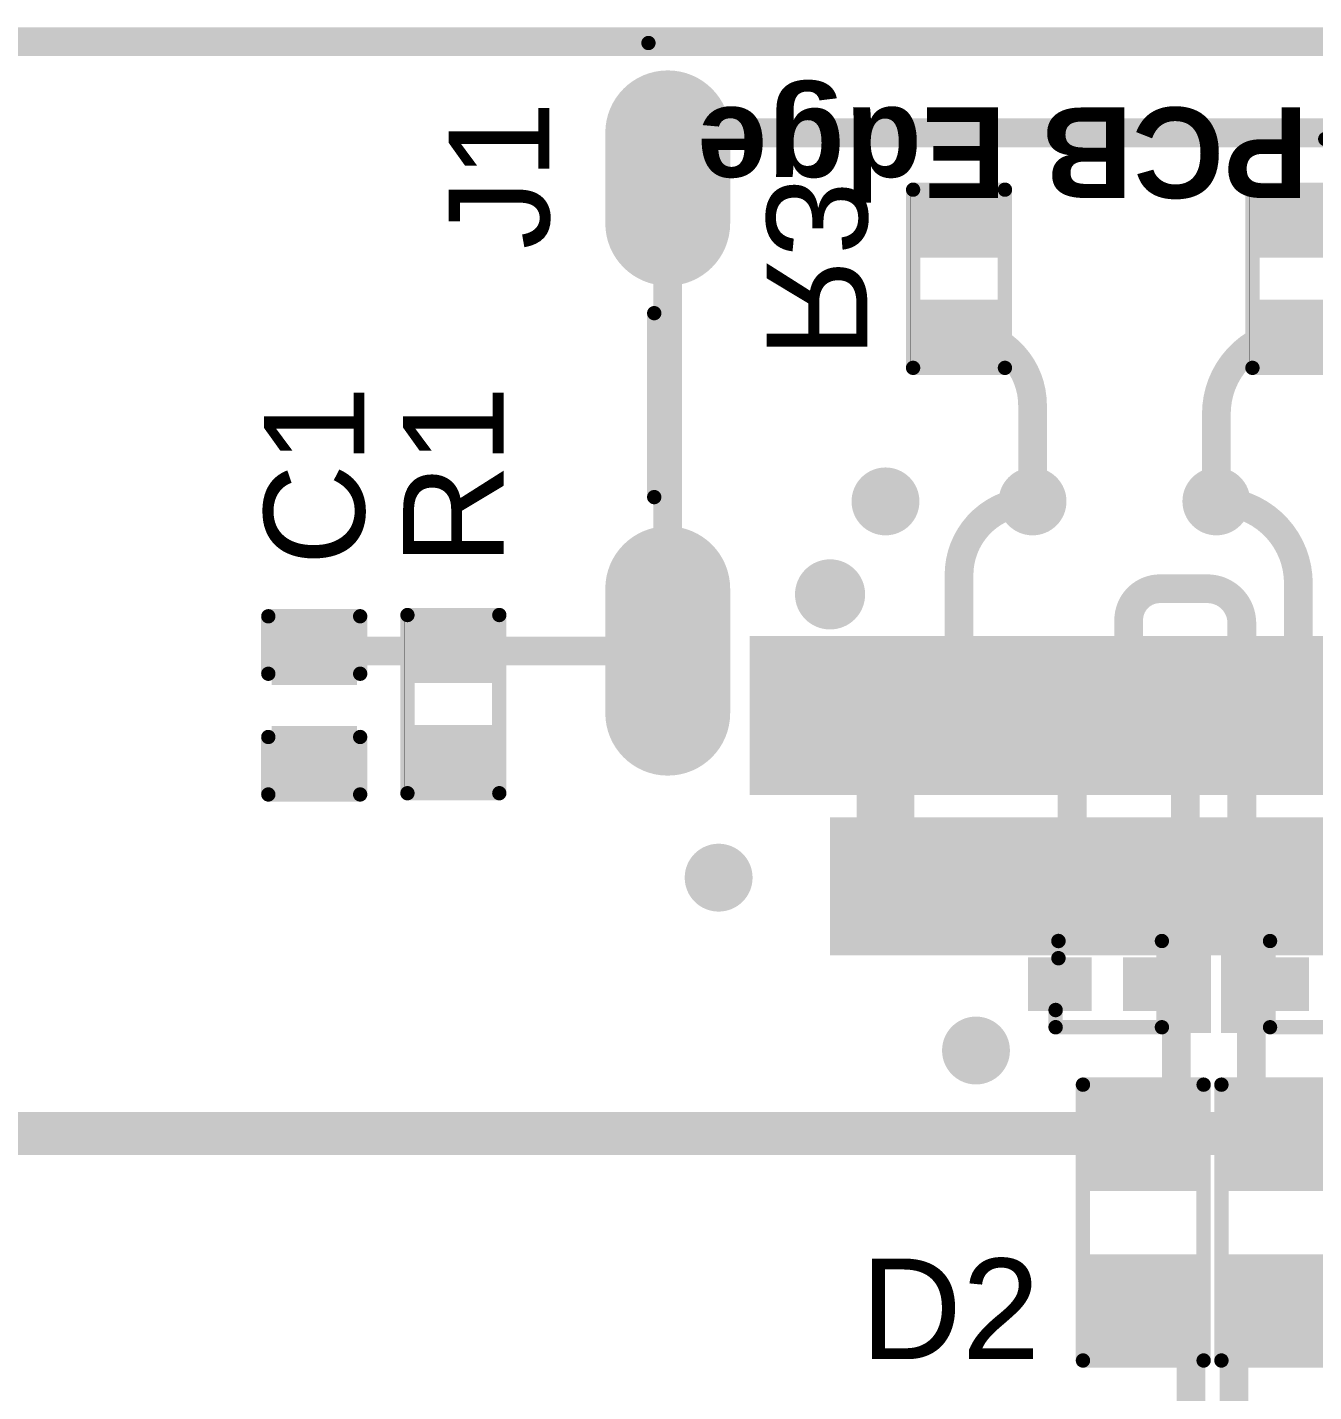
# Model space of a CAD drawing. Header units: inches. Extents: x 0 to 280, y 0 to 81.
# Drawn here: x 129.72 to 141.09, y 69.35 to 81.41 of the extents above; entities that cross this region are included whole.
import ezdxf

# ---------------------------------------------------------------- set-up
doc = ezdxf.new("R2010")
doc.units = ezdxf.units.IN
for name, color, linetype in [('Board Outline', 216, 'Continuous'), ('Bottom Layer', 5, 'Continuous'), ('Bottom Overlay', 54, 'Continuous'), ('Bottom Paste', 16, 'Continuous'), ('Bottom Solder', 6, 'Continuous'), ('Mechanical 13', 56, 'Continuous'), ('Multi-Layer', 9, 'Continuous'), ('Pad Holes', 156, 'Continuous'), ('Top Layer', 1, 'Continuous'), ('Top Overlay', 2, 'Continuous'), ('Top Paste', 8, 'Continuous'), ('Top Solder', 216, 'Continuous'), ('Via Holes', 16, 'Continuous')]:
    doc.layers.add(name, color=color, linetype=linetype)
doc.styles.add('Arial', font='', dxfattribs={"height": 0.2})
doc.styles.add('Arial_Bold', font='', dxfattribs={"height": 0.2})
doc.styles.get('Arial').set_extended_font_data('Arial')
doc.styles.get('Arial_Bold').set_extended_font_data('Arial', bold=True)

# ---------------------------------------------------------------- blocks, each defined once
blk = doc.blocks.new('SOD_923__12')
at = {"layer": 'Top Layer'}
for points in [[(-0.24, -0.135), (-0.6, -0.135), (-0.6, 0.135), (-0.24, 0.135)], [(0.6, -0.135), (0.24, -0.135), (0.24, 0.135), (0.6, 0.135)]]:
    blk.add_hatch(color=1, dxfattribs=at).paths.add_polyline_path(points)
at = {"layer": 'Top Overlay'}
for points in [[(-0.916, 0.178), (-0.432, 0.178), (-0.432, 0.432), (-0.916, 0.432)], [(-0.916, -0.432), (-0.635, -0.432), (-0.635, 0.432), (-0.916, 0.432)], [(-0.916, -0.432), (-0.432, -0.432), (-0.432, -0.178), (-0.916, -0.178)]]:
    blk.add_hatch(color=2, dxfattribs=at).paths.add_polyline_path(points)
at = {"layer": 'Top Paste'}
for points in [[(-0.24, -0.135), (-0.6, -0.135), (-0.6, 0.135), (-0.24, 0.135)], [(0.6, -0.135), (0.24, -0.135), (0.24, 0.135), (0.6, 0.135)]]:
    blk.add_hatch(color=8, dxfattribs=at).paths.add_polyline_path(points)
at = {"layer": 'Top Solder'}
for points in [[(-0.138, -0.237), (-0.702, -0.237), (-0.702, 0.237), (-0.138, 0.237)], [(0.702, -0.237), (0.138, -0.237), (0.138, 0.237), (0.702, 0.237)]]:
    blk.add_hatch(color=216, dxfattribs=at).paths.add_polyline_path(points)
at = {"layer": 'Top Overlay', "const_width": 0.127}
for points in [[(-0.483, 0.381), (0.457, 0.381)], [(0.457, 0.229), (0.457, 0.381)], [(0.432, -0.381), (0.432, -0.229)], [(-0.483, -0.381), (0.432, -0.381)]]:
    blk.add_lwpolyline(points, dxfattribs=at)
at = {"layer": 'Top Overlay', "const_width": 0.0635}
for points in [[(-0.514, 0.381, 1), (-0.451, 0.381, 1)], [(0.425, 0.381, 1), (0.489, 0.381, 1)], [(0.425, 0.381, 1), (0.489, 0.381, 1)], [(0.425, 0.229, 1), (0.489, 0.229, 1)], [(0.4, -0.229, 1), (0.464, -0.229, 1)], [(-0.514, -0.381, 1), (-0.451, -0.381, 1)], [(0.4, -0.381, 1), (0.464, -0.381, 1)], [(0.4, -0.381, 1), (0.464, -0.381, 1)]]:
    blk.add_lwpolyline(points, format="xyb", close=True, dxfattribs=at)
blk = doc.blocks.new('SOD_923__13')
at = {"layer": 'Top Layer'}
for points in [[(-0.24, -0.135), (-0.6, -0.135), (-0.6, 0.135), (-0.24, 0.135)], [(0.6, -0.135), (0.24, -0.135), (0.24, 0.135), (0.6, 0.135)]]:
    blk.add_hatch(color=1, dxfattribs=at).paths.add_polyline_path(points)
at = {"layer": 'Top Overlay'}
for points in [[(-0.916, 0.178), (-0.432, 0.178), (-0.432, 0.432), (-0.916, 0.432)], [(-0.916, -0.432), (-0.635, -0.432), (-0.635, 0.432), (-0.916, 0.432)], [(-0.916, -0.432), (-0.432, -0.432), (-0.432, -0.178), (-0.916, -0.178)]]:
    blk.add_hatch(color=2, dxfattribs=at).paths.add_polyline_path(points)
at = {"layer": 'Top Paste'}
for points in [[(-0.24, -0.135), (-0.6, -0.135), (-0.6, 0.135), (-0.24, 0.135)], [(0.6, -0.135), (0.24, -0.135), (0.24, 0.135), (0.6, 0.135)]]:
    blk.add_hatch(color=8, dxfattribs=at).paths.add_polyline_path(points)
at = {"layer": 'Top Solder'}
for points in [[(-0.138, -0.237), (-0.702, -0.237), (-0.702, 0.237), (-0.138, 0.237)], [(0.702, -0.237), (0.138, -0.237), (0.138, 0.237), (0.702, 0.237)]]:
    blk.add_hatch(color=216, dxfattribs=at).paths.add_polyline_path(points)
at = {"layer": 'Top Overlay', "const_width": 0.127}
for points in [[(0.457, 0.381), (-0.483, 0.381)], [(0.457, 0.381), (0.457, 0.229)], [(0.432, -0.229), (0.432, -0.381)], [(0.432, -0.381), (-0.483, -0.381)]]:
    blk.add_lwpolyline(points, dxfattribs=at)
at = {"layer": 'Top Overlay', "const_width": 0.0635}
for points in [[(-0.514, 0.381, 1), (-0.451, 0.381, 1)], [(0.425, 0.381, 1), (0.489, 0.381, 1)], [(0.425, 0.381, 1), (0.489, 0.381, 1)], [(0.425, 0.229, 1), (0.489, 0.229, 1)], [(0.4, -0.229, 1), (0.464, -0.229, 1)], [(-0.514, -0.381, 1), (-0.451, -0.381, 1)], [(0.4, -0.381, 1), (0.464, -0.381, 1)], [(0.4, -0.381, 1), (0.464, -0.381, 1)]]:
    blk.add_lwpolyline(points, format="xyb", close=True, dxfattribs=at)
blk = doc.blocks.new('R___0603_104')
at = {"layer": 'Top Layer'}
for points in [[(-0.381, 0.4445), (-0.381, -0.4445), (-1.143, -0.4445), (-1.143, 0.4445)], [(1.143, 0.4445), (1.143, -0.4445), (0.381, -0.4445), (0.381, 0.4445)]]:
    blk.add_hatch(color=1, dxfattribs=at).paths.add_polyline_path(points)
at = {"layer": 'Top Paste'}
for points in [[(-0.381, 0.4445), (-0.381, -0.4445), (-1.143, -0.4445), (-1.143, 0.4445)], [(1.143, 0.4445), (1.143, -0.4445), (0.381, -0.4445), (0.381, 0.4445)]]:
    blk.add_hatch(color=8, dxfattribs=at).paths.add_polyline_path(points)
at = {"layer": 'Top Solder'}
for points in [[(-0.2794, 0.5461), (-0.2794, -0.5461), (-1.2446, -0.5461), (-1.2446, 0.5461)], [(1.2446, 0.5461), (1.2446, -0.5461), (0.2794, -0.5461), (0.2794, 0.5461)]]:
    blk.add_hatch(color=216, dxfattribs=at).paths.add_polyline_path(points)
at = {"layer": 'Top Overlay', "const_width": 0.127}
for points in [[(1.2192, 0.5334), (-1.2192, 0.5334)], [(-1.2192, -0.5334), (-1.2192, 0.5334)], [(1.2192, -0.5334), (1.2192, 0.5334)], [(1.2192, -0.5334), (-1.2192, -0.5334)]]:
    blk.add_lwpolyline(points, dxfattribs=at)
at = {"layer": 'Top Overlay', "const_width": 0.0635}
for points in [[(-1.25095, 0.5334, 1), (-1.18745, 0.5334, 1)], [(-1.25095, 0.5334, 1), (-1.18745, 0.5334, 1)], [(1.18745, 0.5334, 1), (1.25095, 0.5334, 1)], [(1.18745, 0.5334, 1), (1.25095, 0.5334, 1)], [(-1.25095, -0.5334, 1), (-1.18745, -0.5334, 1)], [(-1.25095, -0.5334, 1), (-1.18745, -0.5334, 1)], [(1.18745, -0.5334, 1), (1.25095, -0.5334, 1)], [(1.18745, -0.5334, 1), (1.25095, -0.5334, 1)]]:
    blk.add_lwpolyline(points, format="xyb", close=True, dxfattribs=at)
blk = doc.blocks.new('R___0603_105')
at = {"layer": 'Top Layer'}
for points in [[(-0.381, 0.4445), (-0.381, -0.4445), (-1.143, -0.4445), (-1.143, 0.4445)], [(1.143, 0.4445), (1.143, -0.4445), (0.381, -0.4445), (0.381, 0.4445)]]:
    blk.add_hatch(color=1, dxfattribs=at).paths.add_polyline_path(points)
at = {"layer": 'Top Paste'}
for points in [[(-0.381, 0.4445), (-0.381, -0.4445), (-1.143, -0.4445), (-1.143, 0.4445)], [(1.143, 0.4445), (1.143, -0.4445), (0.381, -0.4445), (0.381, 0.4445)]]:
    blk.add_hatch(color=8, dxfattribs=at).paths.add_polyline_path(points)
at = {"layer": 'Top Solder'}
for points in [[(-0.2794, 0.5461), (-0.2794, -0.5461), (-1.2446, -0.5461), (-1.2446, 0.5461)], [(1.2446, 0.5461), (1.2446, -0.5461), (0.2794, -0.5461), (0.2794, 0.5461)]]:
    blk.add_hatch(color=216, dxfattribs=at).paths.add_polyline_path(points)
at = {"layer": 'Top Overlay', "const_width": 0.127}
for points in [[(1.2192, 0.5334), (-1.2192, 0.5334)], [(-1.2192, -0.5334), (-1.2192, 0.5334)], [(1.2192, -0.5334), (1.2192, 0.5334)], [(1.2192, -0.5334), (-1.2192, -0.5334)]]:
    blk.add_lwpolyline(points, dxfattribs=at)
at = {"layer": 'Top Overlay', "const_width": 0.0635}
for points in [[(-1.25095, 0.5334, 1), (-1.18745, 0.5334, 1)], [(-1.25095, 0.5334, 1), (-1.18745, 0.5334, 1)], [(1.18745, 0.5334, 1), (1.25095, 0.5334, 1)], [(1.18745, 0.5334, 1), (1.25095, 0.5334, 1)], [(-1.25095, -0.5334, 1), (-1.18745, -0.5334, 1)], [(-1.25095, -0.5334, 1), (-1.18745, -0.5334, 1)], [(1.18745, -0.5334, 1), (1.25095, -0.5334, 1)], [(1.18745, -0.5334, 1), (1.25095, -0.5334, 1)]]:
    blk.add_lwpolyline(points, format="xyb", close=True, dxfattribs=at)
blk = doc.blocks.new('R___0402_B_106')
at = {"layer": 'Bottom Layer'}
for points in [[(-0.241, 0.318), (-0.241, -0.318), (-0.699, -0.318), (-0.699, 0.318)], [(0.699, 0.318), (0.699, -0.318), (0.241, -0.318), (0.241, 0.318)]]:
    blk.add_hatch(color=5, dxfattribs=at).paths.add_polyline_path(points)
at = {"layer": 'Bottom Paste'}
for points in [[(-0.241, 0.318), (-0.241, -0.318), (-0.699, -0.318), (-0.699, 0.318)], [(0.699, 0.318), (0.699, -0.318), (0.241, -0.318), (0.241, 0.318)]]:
    blk.add_hatch(color=16, dxfattribs=at).paths.add_polyline_path(points)
at = {"layer": 'Bottom Solder'}
for points in [[(-0.186, 0.373), (-0.186, -0.373), (-0.754, -0.373), (-0.754, 0.373)], [(0.754, 0.373), (0.754, -0.373), (0.186, -0.373), (0.186, 0.373)]]:
    blk.add_hatch(color=6, dxfattribs=at).paths.add_polyline_path(points)
at = {"layer": 'Bottom Overlay'}
for points, const_width in [([(-0.787, 0.406), (-0.787, -0.406)], 0.127), ([(-0.787, 0.406), (0.787, 0.406)], 0.127), ([(-0.813, 0.432), (0.813, 0.432)], 0.00323), ([(0.787, 0.406), (0.787, -0.406)], 0.127), ([(-0.787, -0.406), (0.787, -0.406)], 0.127)]:
    blk.add_lwpolyline(points, dxfattribs=dict(at, const_width=const_width))
for points, const_width in [([(-0.819, 0.406, 1), (-0.756, 0.406, 1)], 0.0635), ([(-0.819, 0.406, 1), (-0.756, 0.406, 1)], 0.0635), ([(-0.814, 0.432, 1), (-0.812, 0.432, 1)], 0.00161), ([(0.756, 0.406, 1), (0.819, 0.406, 1)], 0.0635), ([(0.756, 0.406, 1), (0.819, 0.406, 1)], 0.0635), ([(0.812, 0.432, 1), (0.814, 0.432, 1)], 0.00161), ([(-0.819, -0.406, 1), (-0.756, -0.406, 1)], 0.0635), ([(-0.819, -0.406, 1), (-0.756, -0.406, 1)], 0.0635), ([(0.756, -0.406, 1), (0.819, -0.406, 1)], 0.0635), ([(0.756, -0.406, 1), (0.819, -0.406, 1)], 0.0635)]:
    blk.add_lwpolyline(points, format="xyb", close=True, dxfattribs=dict(at, const_width=const_width))
blk = doc.blocks.new('R___0402_B_107')
at = {"layer": 'Bottom Layer'}
for points in [[(-0.241, 0.318), (-0.241, -0.318), (-0.699, -0.318), (-0.699, 0.318)], [(0.699, 0.318), (0.699, -0.318), (0.241, -0.318), (0.241, 0.318)]]:
    blk.add_hatch(color=5, dxfattribs=at).paths.add_polyline_path(points)
at = {"layer": 'Bottom Paste'}
for points in [[(-0.241, 0.318), (-0.241, -0.318), (-0.699, -0.318), (-0.699, 0.318)], [(0.699, 0.318), (0.699, -0.318), (0.241, -0.318), (0.241, 0.318)]]:
    blk.add_hatch(color=16, dxfattribs=at).paths.add_polyline_path(points)
at = {"layer": 'Bottom Solder'}
for points in [[(-0.186, 0.373), (-0.186, -0.373), (-0.754, -0.373), (-0.754, 0.373)], [(0.754, 0.373), (0.754, -0.373), (0.186, -0.373), (0.186, 0.373)]]:
    blk.add_hatch(color=6, dxfattribs=at).paths.add_polyline_path(points)
at = {"layer": 'Bottom Overlay'}
for points, const_width in [([(-0.787, 0.406), (-0.787, -0.406)], 0.127), ([(-0.787, 0.406), (0.787, 0.406)], 0.127), ([(-0.813, 0.432), (0.813, 0.432)], 0.00323), ([(0.787, 0.406), (0.787, -0.406)], 0.127), ([(-0.787, -0.406), (0.787, -0.406)], 0.127)]:
    blk.add_lwpolyline(points, dxfattribs=dict(at, const_width=const_width))
for points, const_width in [([(-0.819, 0.406, 1), (-0.756, 0.406, 1)], 0.0635), ([(-0.819, 0.406, 1), (-0.756, 0.406, 1)], 0.0635), ([(-0.814, 0.432, 1), (-0.812, 0.432, 1)], 0.00161), ([(0.756, 0.406, 1), (0.819, 0.406, 1)], 0.0635), ([(0.756, 0.406, 1), (0.819, 0.406, 1)], 0.0635), ([(0.812, 0.432, 1), (0.814, 0.432, 1)], 0.00161), ([(-0.819, -0.406, 1), (-0.756, -0.406, 1)], 0.0635), ([(-0.819, -0.406, 1), (-0.756, -0.406, 1)], 0.0635), ([(0.756, -0.406, 1), (0.819, -0.406, 1)], 0.0635), ([(0.756, -0.406, 1), (0.819, -0.406, 1)], 0.0635)]:
    blk.add_lwpolyline(points, format="xyb", close=True, dxfattribs=dict(at, const_width=const_width))
blk = doc.blocks.new('R___0402_108')
at = {"layer": 'Top Layer'}
for points in [[(-0.699, -0.318), (-0.699, 0.317), (-0.241, 0.317), (-0.241, -0.318)], [(0.241, -0.318), (0.241, 0.317), (0.699, 0.317), (0.699, -0.318)]]:
    blk.add_hatch(color=1, dxfattribs=at).paths.add_polyline_path(points)
at = {"layer": 'Top Paste'}
for points in [[(-0.699, -0.318), (-0.699, 0.317), (-0.241, 0.317), (-0.241, -0.318)], [(0.241, -0.318), (0.241, 0.317), (0.699, 0.317), (0.699, -0.318)]]:
    blk.add_hatch(color=8, dxfattribs=at).paths.add_polyline_path(points)
at = {"layer": 'Top Solder'}
for points in [[(-0.754, -0.373), (-0.754, 0.373), (-0.186, 0.373), (-0.186, -0.373)], [(0.186, -0.373), (0.186, 0.373), (0.754, 0.373), (0.754, -0.373)]]:
    blk.add_hatch(color=216, dxfattribs=at).paths.add_polyline_path(points)
at = {"layer": 'Top Overlay'}
for points, const_width in [([(0.787, 0.406), (-0.787, 0.406)], 0.127), ([(-0.787, -0.406), (-0.787, 0.406)], 0.127), ([(0.787, -0.406), (0.787, 0.406)], 0.127), ([(0.787, -0.406), (-0.787, -0.406)], 0.127), ([(0.813, -0.432), (-0.813, -0.432)], 0.00323)]:
    blk.add_lwpolyline(points, dxfattribs=dict(at, const_width=const_width))
for points, const_width in [([(-0.819, 0.406, 1), (-0.756, 0.406, 1)], 0.0635), ([(-0.819, 0.406, 1), (-0.756, 0.406, 1)], 0.0635), ([(0.756, 0.406, 1), (0.819, 0.406, 1)], 0.0635), ([(0.756, 0.406, 1), (0.819, 0.406, 1)], 0.0635), ([(-0.819, -0.406, 1), (-0.756, -0.406, 1)], 0.0635), ([(-0.819, -0.406, 1), (-0.756, -0.406, 1)], 0.0635), ([(0.756, -0.406, 1), (0.819, -0.406, 1)], 0.0635), ([(0.756, -0.406, 1), (0.819, -0.406, 1)], 0.0635), ([(-0.814, -0.432, 1), (-0.812, -0.432, 1)], 0.00161), ([(0.812, -0.432, 1), (0.814, -0.432, 1)], 0.00161)]:
    blk.add_lwpolyline(points, format="xyb", close=True, dxfattribs=dict(at, const_width=const_width))
blk = doc.blocks.new('TYPE_C_31_M_12__116')
at = {"layer": 'Bottom Layer'}
h = blk.add_hatch(color=5, dxfattribs=at)
edge = h.paths.add_edge_path()
edge.add_arc((-4.325, 2.355), 0.45, 0, 180)
edge.add_line((-4.775, 2.355), (-4.775, 1.255))
edge.add_arc((-4.325, 1.255), 0.45, 180, 360)
edge.add_line((-3.875, 1.255), (-3.875, 2.355))
h = blk.add_hatch(color=5, dxfattribs=at)
edge = h.paths.add_edge_path()
edge.add_arc((4.325, 1.255), 0.45, 180, 360)
edge.add_line((4.775, 1.255), (4.775, 2.355))
edge.add_arc((4.325, 2.355), 0.45, 0, 180)
edge.add_line((3.875, 2.355), (3.875, 1.255))
h = blk.add_hatch(color=5, dxfattribs=at)
edge = h.paths.add_edge_path()
edge.add_arc((-4.325, -2.775), 0.45, 180, 360)
edge.add_line((-3.875, -2.775), (-3.875, -1.975))
edge.add_arc((-4.325, -1.975), 0.45, 0, 180)
edge.add_line((-4.775, -1.975), (-4.775, -2.775))
h = blk.add_hatch(color=5, dxfattribs=at)
edge = h.paths.add_edge_path()
edge.add_arc((4.325, -2.775), 0.45, 180, 360)
edge.add_line((4.775, -2.775), (4.775, -1.975))
edge.add_arc((4.325, -1.975), 0.45, 0, 180)
edge.add_line((3.875, -1.975), (3.875, -2.775))
at = {"layer": 'Bottom Solder'}
h = blk.add_hatch(color=6, dxfattribs=at)
edge = h.paths.add_edge_path()
edge.add_arc((-4.325, 2.355), 0.552, 0, 180)
edge.add_line((-4.877, 2.355), (-4.877, 1.255))
edge.add_arc((-4.325, 1.255), 0.552, 180, 360)
edge.add_line((-3.773, 1.255), (-3.773, 2.355))
h = blk.add_hatch(color=6, dxfattribs=at)
edge = h.paths.add_edge_path()
edge.add_arc((4.325, 1.255), 0.552, 180, 360)
edge.add_line((4.877, 1.255), (4.877, 2.355))
edge.add_arc((4.325, 2.355), 0.552, 0, 180)
edge.add_line((3.773, 2.355), (3.773, 1.255))
h = blk.add_hatch(color=6, dxfattribs=at)
edge = h.paths.add_edge_path()
edge.add_arc((-2.89, 1.305), 0.102, 0, 360)
h = blk.add_hatch(color=6, dxfattribs=at)
edge = h.paths.add_edge_path()
edge.add_arc((2.89, 1.305), 0.102, 0, 360)
h = blk.add_hatch(color=6, dxfattribs=at)
edge = h.paths.add_edge_path()
edge.add_arc((-4.325, -2.775), 0.552, 180, 360)
edge.add_line((-3.773, -2.775), (-3.773, -1.975))
edge.add_arc((-4.325, -1.975), 0.552, 0, 180)
edge.add_line((-4.877, -1.975), (-4.877, -2.775))
h = blk.add_hatch(color=6, dxfattribs=at)
edge = h.paths.add_edge_path()
edge.add_arc((4.325, -2.775), 0.552, 180, 360)
edge.add_line((4.877, -2.775), (4.877, -1.975))
edge.add_arc((4.325, -1.975), 0.552, 0, 180)
edge.add_line((3.773, -1.975), (3.773, -2.775))
at = {"layer": 'Multi-Layer'}
h = blk.add_hatch(color=9, dxfattribs=at)
edge = h.paths.add_edge_path()
edge.add_arc((-4.325, 2.355), 0.45, 0, 180)
edge.add_line((-4.775, 2.355), (-4.775, 1.255))
edge.add_arc((-4.325, 1.255), 0.45, 180, 360)
edge.add_line((-3.875, 1.255), (-3.875, 2.355))
h = blk.add_hatch(color=9, dxfattribs=at)
edge = h.paths.add_edge_path()
edge.add_arc((4.325, 1.255), 0.45, 180, 360)
edge.add_line((4.775, 1.255), (4.775, 2.355))
edge.add_arc((4.325, 2.355), 0.45, 0, 180)
edge.add_line((3.875, 2.355), (3.875, 1.255))
h = blk.add_hatch(color=9, dxfattribs=at)
edge = h.paths.add_edge_path()
edge.add_arc((-4.325, -2.775), 0.45, 180, 360)
edge.add_line((-3.875, -2.775), (-3.875, -1.975))
edge.add_arc((-4.325, -1.975), 0.45, 0, 180)
edge.add_line((-4.775, -1.975), (-4.775, -2.775))
h = blk.add_hatch(color=9, dxfattribs=at)
edge = h.paths.add_edge_path()
edge.add_arc((4.325, -2.775), 0.45, 180, 360)
edge.add_line((4.775, -2.775), (4.775, -1.975))
edge.add_arc((4.325, -1.975), 0.45, 0, 180)
edge.add_line((3.875, -1.975), (3.875, -2.775))
at = {"layer": 'Pad Holes'}
h = blk.add_hatch(color=7, dxfattribs=at)
edge = h.paths.add_edge_path()
edge.add_arc((-4.325, 1.255), 0.3, 180, 360)
edge.add_line((-4.025, 1.255), (-4.025, 2.355))
edge.add_arc((-4.325, 2.355), 0.3, 0, 180)
edge.add_line((-4.625, 2.355), (-4.625, 1.255))
h = blk.add_hatch(color=7, dxfattribs=at)
edge = h.paths.add_edge_path()
edge.add_arc((4.325, 1.255), 0.3, 180, 360)
edge.add_line((4.625, 1.255), (4.625, 2.355))
edge.add_arc((4.325, 2.355), 0.3, 0, 180)
edge.add_line((4.025, 2.355), (4.025, 1.255))
h = blk.add_hatch(color=7, dxfattribs=at)
edge = h.paths.add_edge_path()
edge.add_arc((-2.89, 1.305), 0.31, 0, 360)
h = blk.add_hatch(color=7, dxfattribs=at)
edge = h.paths.add_edge_path()
edge.add_arc((2.89, 1.305), 0.31, 0, 360)
h = blk.add_hatch(color=7, dxfattribs=at)
edge = h.paths.add_edge_path()
edge.add_arc((-4.325, -2.775), 0.3, 180, 360)
edge.add_line((-4.025, -2.775), (-4.025, -1.975))
edge.add_arc((-4.325, -1.975), 0.3, 0, 180)
edge.add_line((-4.625, -1.975), (-4.625, -2.775))
h = blk.add_hatch(color=7, dxfattribs=at)
edge = h.paths.add_edge_path()
edge.add_arc((4.325, -2.775), 0.3, 180, 360)
edge.add_line((4.625, -2.775), (4.625, -1.975))
edge.add_arc((4.325, -1.975), 0.3, 0, 180)
edge.add_line((4.025, -1.975), (4.025, -2.775))
at = {"layer": 'Top Layer'}
for points in [[(-3.5, 2.975), (-2.9, 2.975), (-2.9, 1.775), (-3.5, 1.775)], [(-2.7, 2.975), (-2.1, 2.975), (-2.1, 1.775), (-2.7, 1.775)], [(-1.9, 2.975), (-1.6, 2.975), (-1.6, 1.775), (-1.9, 1.775)], [(-1.4, 2.975), (-1.1, 2.975), (-1.1, 1.775), (-1.4, 1.775)], [(-0.9, 2.975), (-0.6, 2.975), (-0.6, 1.775), (-0.9, 1.775)], [(-0.4, 2.975), (-0.1, 2.975), (-0.1, 1.775), (-0.4, 1.775)], [(0.4, 1.775), (0.1, 1.775), (0.1, 2.975), (0.4, 2.975)], [(0.9, 1.775), (0.6, 1.775), (0.6, 2.975), (0.9, 2.975)], [(1.4, 1.775), (1.1, 1.775), (1.1, 2.975), (1.4, 2.975)], [(1.9, 1.775), (1.6, 1.775), (1.6, 2.975), (1.9, 2.975)], [(2.7, 1.775), (2.1, 1.775), (2.1, 2.975), (2.7, 2.975)], [(2.9, 2.975), (3.5, 2.975), (3.5, 1.775), (2.9, 1.775)]]:
    blk.add_hatch(color=1, dxfattribs=at).paths.add_polyline_path(points)
h = blk.add_hatch(color=1, dxfattribs=at)
edge = h.paths.add_edge_path()
edge.add_arc((-4.325, 2.355), 0.45, 0, 180)
edge.add_line((-4.775, 2.355), (-4.775, 1.255))
edge.add_arc((-4.325, 1.255), 0.45, 180, 360)
edge.add_line((-3.875, 1.255), (-3.875, 2.355))
h = blk.add_hatch(color=1, dxfattribs=at)
edge = h.paths.add_edge_path()
edge.add_arc((4.325, 1.255), 0.45, 180, 360)
edge.add_line((4.775, 1.255), (4.775, 2.355))
edge.add_arc((4.325, 2.355), 0.45, 0, 180)
edge.add_line((3.875, 2.355), (3.875, 1.255))
h = blk.add_hatch(color=1, dxfattribs=at)
edge = h.paths.add_edge_path()
edge.add_arc((-4.325, -2.775), 0.45, 180, 360)
edge.add_line((-3.875, -2.775), (-3.875, -1.975))
edge.add_arc((-4.325, -1.975), 0.45, 0, 180)
edge.add_line((-4.775, -1.975), (-4.775, -2.775))
h = blk.add_hatch(color=1, dxfattribs=at)
edge = h.paths.add_edge_path()
edge.add_arc((4.325, -2.775), 0.45, 180, 360)
edge.add_line((4.775, -2.775), (4.775, -1.975))
edge.add_arc((4.325, -1.975), 0.45, 0, 180)
edge.add_line((3.875, -1.975), (3.875, -2.775))
at = {"layer": 'Top Paste'}
for points in [[(-3.5, 2.975), (-2.9, 2.975), (-2.9, 1.775), (-3.5, 1.775)], [(-2.7, 2.975), (-2.1, 2.975), (-2.1, 1.775), (-2.7, 1.775)], [(-1.9, 2.975), (-1.6, 2.975), (-1.6, 1.775), (-1.9, 1.775)], [(-1.4, 2.975), (-1.1, 2.975), (-1.1, 1.775), (-1.4, 1.775)], [(-0.9, 2.975), (-0.6, 2.975), (-0.6, 1.775), (-0.9, 1.775)], [(-0.4, 2.975), (-0.1, 2.975), (-0.1, 1.775), (-0.4, 1.775)], [(0.4, 1.775), (0.1, 1.775), (0.1, 2.975), (0.4, 2.975)], [(0.9, 1.775), (0.6, 1.775), (0.6, 2.975), (0.9, 2.975)], [(1.4, 1.775), (1.1, 1.775), (1.1, 2.975), (1.4, 2.975)], [(1.9, 1.775), (1.6, 1.775), (1.6, 2.975), (1.9, 2.975)], [(2.7, 1.775), (2.1, 1.775), (2.1, 2.975), (2.7, 2.975)], [(2.9, 2.975), (3.5, 2.975), (3.5, 1.775), (2.9, 1.775)]]:
    blk.add_hatch(color=8, dxfattribs=at).paths.add_polyline_path(points)
at = {"layer": 'Top Solder'}
for points in [[(-3.602, 3.077), (-2.798, 3.077), (-2.798, 1.673), (-3.602, 1.673)], [(-2.802, 3.077), (-1.998, 3.077), (-1.998, 1.673), (-2.802, 1.673)], [(-2.002, 3.077), (-1.498, 3.077), (-1.498, 1.673), (-2.002, 1.673)], [(-1.502, 3.077), (-0.998, 3.077), (-0.998, 1.673), (-1.502, 1.673)], [(-1.002, 3.077), (-0.498, 3.077), (-0.498, 1.673), (-1.002, 1.673)], [(-0.502, 3.077), (0.002, 3.077), (0.002, 1.673), (-0.502, 1.673)], [(0.502, 1.673), (-0.002, 1.673), (-0.002, 3.077), (0.502, 3.077)], [(1.002, 1.673), (0.498, 1.673), (0.498, 3.077), (1.002, 3.077)], [(1.502, 1.673), (0.998, 1.673), (0.998, 3.077), (1.502, 3.077)], [(2.002, 1.673), (1.498, 1.673), (1.498, 3.077), (2.002, 3.077)], [(2.802, 1.673), (1.998, 1.673), (1.998, 3.077), (2.802, 3.077)], [(2.798, 3.077), (3.602, 3.077), (3.602, 1.673), (2.798, 1.673)]]:
    blk.add_hatch(color=216, dxfattribs=at).paths.add_polyline_path(points)
h = blk.add_hatch(color=216, dxfattribs=at)
edge = h.paths.add_edge_path()
edge.add_arc((-4.325, 2.355), 0.552, 0, 180)
edge.add_line((-4.877, 2.355), (-4.877, 1.255))
edge.add_arc((-4.325, 1.255), 0.552, 180, 360)
edge.add_line((-3.773, 1.255), (-3.773, 2.355))
h = blk.add_hatch(color=216, dxfattribs=at)
edge = h.paths.add_edge_path()
edge.add_arc((4.325, 1.255), 0.552, 180, 360)
edge.add_line((4.877, 1.255), (4.877, 2.355))
edge.add_arc((4.325, 2.355), 0.552, 0, 180)
edge.add_line((3.773, 2.355), (3.773, 1.255))
h = blk.add_hatch(color=216, dxfattribs=at)
edge = h.paths.add_edge_path()
edge.add_arc((-2.89, 1.305), 0.102, 0, 360)
h = blk.add_hatch(color=216, dxfattribs=at)
edge = h.paths.add_edge_path()
edge.add_arc((2.89, 1.305), 0.102, 0, 360)
h = blk.add_hatch(color=216, dxfattribs=at)
edge = h.paths.add_edge_path()
edge.add_arc((-4.325, -2.775), 0.552, 180, 360)
edge.add_line((-3.773, -2.775), (-3.773, -1.975))
edge.add_arc((-4.325, -1.975), 0.552, 0, 180)
edge.add_line((-4.877, -1.975), (-4.877, -2.775))
h = blk.add_hatch(color=216, dxfattribs=at)
edge = h.paths.add_edge_path()
edge.add_arc((4.325, -2.775), 0.552, 180, 360)
edge.add_line((4.877, -2.775), (4.877, -1.975))
edge.add_arc((4.325, -1.975), 0.552, 0, 180)
edge.add_line((3.773, -1.975), (3.773, -2.775))
at = {"layer": 'Mechanical 13', "const_width": 0.127}
for points in [[(-1.691, -2.72), (-1.868, -2.897)], [(-1.487, -2.72), (-1.691, -2.72)], [(-1.868, -2.897), (-1.868, -3.202)], [(-1.908, -3.365), (-2.072, -3.202)], [(-1.868, -3.202), (-2.072, -3.202)], [(-1.665, -3.202), (-1.868, -3.202)], [(-1.665, -3.202), (-1.828, -3.365)]]:
    blk.add_lwpolyline(points, dxfattribs=at)
at = {"layer": 'Mechanical 13', "const_width": 0.0635}
for points in [[(-1.722, -2.72, 1), (-1.659, -2.72, 1)], [(-1.722, -2.72, 1), (-1.659, -2.72, 1)], [(-1.519, -2.72, 1), (-1.456, -2.72, 1)], [(-1.9, -2.897, 1), (-1.837, -2.897, 1)], [(-1.9, -2.897, 1), (-1.837, -2.897, 1)], [(-2.103, -3.202, 1), (-2.04, -3.202, 1)], [(-2.103, -3.202, 1), (-2.04, -3.202, 1)], [(-1.9, -3.202, 1), (-1.837, -3.202, 1)], [(-1.9, -3.202, 1), (-1.837, -3.202, 1)], [(-1.9, -3.202, 1), (-1.837, -3.202, 1)], [(-1.697, -3.202, 1), (-1.633, -3.202, 1)], [(-1.697, -3.202, 1), (-1.633, -3.202, 1)], [(-1.94, -3.365, 1), (-1.877, -3.365, 1)], [(-1.86, -3.365, 1), (-1.797, -3.365, 1)]]:
    blk.add_lwpolyline(points, format="xyb", close=True, dxfattribs=at)
at = {"layer": 'Top Overlay', "const_width": 0.127}
for points in [[(-4.445, 0.445), (-4.445, -1.181)], [(4.445, 0.445), (4.445, -1.181)], [(4.495, -3.569), (-4.495, -3.569)]]:
    blk.add_lwpolyline(points, dxfattribs=at)
at = {"layer": 'Top Overlay', "const_width": 0.0635}
for points in [[(-4.476, 0.445, 1), (-4.413, 0.445, 1)], [(4.413, 0.445, 1), (4.476, 0.445, 1)], [(-4.476, -1.181, 1), (-4.413, -1.181, 1)], [(4.413, -1.181, 1), (4.476, -1.181, 1)], [(-4.527, -3.569, 1), (-4.464, -3.569, 1)], [(4.464, -3.569, 1), (4.527, -3.569, 1)]]:
    blk.add_lwpolyline(points, format="xyb", close=True, dxfattribs=at)
at = {"layer": 'Mechanical 13', "style": 'Arial_Bold'}
blk.add_text('PCB Edge', height=0.8, dxfattribs=at).set_placement((-1.338, -2.999))
blk = doc.blocks.new('C___0402_149')
at = {"layer": 'Top Layer'}
for points in [[(-0.699, -0.318), (-0.699, 0.318), (-0.241, 0.318), (-0.241, -0.318)], [(0.241, -0.318), (0.241, 0.318), (0.699, 0.318), (0.699, -0.318)]]:
    blk.add_hatch(color=1, dxfattribs=at).paths.add_polyline_path(points)
at = {"layer": 'Top Paste'}
for points in [[(-0.699, -0.318), (-0.699, 0.318), (-0.241, 0.318), (-0.241, -0.318)], [(0.241, -0.318), (0.241, 0.318), (0.699, 0.318), (0.699, -0.318)]]:
    blk.add_hatch(color=8, dxfattribs=at).paths.add_polyline_path(points)
at = {"layer": 'Top Solder'}
for points in [[(-0.758, -0.377), (-0.758, 0.377), (-0.181, 0.377), (-0.181, -0.377)], [(0.181, -0.377), (0.181, 0.377), (0.758, 0.377), (0.758, -0.377)]]:
    blk.add_hatch(color=216, dxfattribs=at).paths.add_polyline_path(points)
at = {"layer": 'Top Overlay', "const_width": 0.127}
for points in [[(-0.787, 0.406), (-0.787, -0.406)], [(-0.787, 0.406), (-0.279, 0.406)], [(0.279, 0.406), (0.787, 0.406)], [(0.787, 0.406), (0.787, -0.406)], [(-0.787, -0.406), (-0.279, -0.406)], [(0.279, -0.406), (0.787, -0.406)]]:
    blk.add_lwpolyline(points, dxfattribs=at)
at = {"layer": 'Top Overlay', "const_width": 0.0635}
for points in [[(-0.819, 0.406, 1), (-0.756, 0.406, 1)], [(-0.819, 0.406, 1), (-0.756, 0.406, 1)], [(-0.311, 0.406, 1), (-0.248, 0.406, 1)], [(0.248, 0.406, 1), (0.311, 0.406, 1)], [(0.756, 0.406, 1), (0.819, 0.406, 1)], [(0.756, 0.406, 1), (0.819, 0.406, 1)], [(-0.819, -0.406, 1), (-0.756, -0.406, 1)], [(-0.819, -0.406, 1), (-0.756, -0.406, 1)], [(-0.311, -0.406, 1), (-0.248, -0.406, 1)], [(0.248, -0.406, 1), (0.311, -0.406, 1)], [(0.756, -0.406, 1), (0.819, -0.406, 1)], [(0.756, -0.406, 1), (0.819, -0.406, 1)]]:
    blk.add_lwpolyline(points, format="xyb", close=True, dxfattribs=at)

msp = doc.modelspace()

# ---------------------------------------------------------------- hatches: boundary and pattern name
at = {"layer": 'Bottom Layer'}
h = msp.add_hatch(color=5, dxfattribs=at)
edge = h.paths.add_edge_path()
edge.add_arc((137.308, 77.216), 0.3, 0, 360)
h = msp.add_hatch(color=5, dxfattribs=at)
edge = h.paths.add_edge_path()
edge.add_arc((138.608, 77.216), 0.3, 0, 360)
h = msp.add_hatch(color=5, dxfattribs=at)
edge = h.paths.add_edge_path()
edge.add_arc((140.233, 77.216), 0.3, 0, 360)
msp.add_hatch(color=5, dxfattribs=at).paths.add_polyline_path([(136.818, 73.203), (142.57, 73.203), (142.57, 74.422), (136.818, 74.422)])
h = msp.add_hatch(color=5, dxfattribs=at)
edge = h.paths.add_edge_path()
edge.add_arc((135.833, 73.89), 0.3, 0, 360)
h = msp.add_hatch(color=5, dxfattribs=at)
edge = h.paths.add_edge_path()
edge.add_arc((137.308, 73.89), 0.3, 0, 360)
h = msp.add_hatch(color=5, dxfattribs=at)
edge = h.paths.add_edge_path()
edge.add_arc((138.108, 72.362), 0.3, 0, 360)
at = {"layer": 'Top Layer'}
h = msp.add_hatch(color=1, dxfattribs=at)
edge = h.paths.add_edge_path()
edge.add_arc((137.308, 77.216), 0.3, 0, 360)
h = msp.add_hatch(color=1, dxfattribs=at)
edge = h.paths.add_edge_path()
edge.add_arc((138.608, 77.216), 0.3, 0, 360)
h = msp.add_hatch(color=1, dxfattribs=at)
edge = h.paths.add_edge_path()
edge.add_arc((140.233, 77.216), 0.3, 0, 360)
h = msp.add_hatch(color=1, dxfattribs=at)
edge = h.paths.add_edge_path()
edge.add_arc((135.833, 73.89), 0.3, 0, 360)
h = msp.add_hatch(color=1, dxfattribs=at)
edge = h.paths.add_edge_path()
edge.add_arc((137.308, 73.89), 0.3, 0, 360)
h = msp.add_hatch(color=1, dxfattribs=at)
edge = h.paths.add_edge_path()
edge.add_arc((138.108, 72.362), 0.3, 0, 360)
at = {"layer": 'Via Holes'}
h = msp.add_hatch(color=7, dxfattribs=at)
edge = h.paths.add_edge_path()
edge.add_arc((137.308, 77.216), 0.15, 0, 360)
h = msp.add_hatch(color=7, dxfattribs=at)
edge = h.paths.add_edge_path()
edge.add_arc((138.608, 77.216), 0.15, 0, 360)
h = msp.add_hatch(color=7, dxfattribs=at)
edge = h.paths.add_edge_path()
edge.add_arc((140.233, 77.216), 0.15, 0, 360)
h = msp.add_hatch(color=7, dxfattribs=at)
edge = h.paths.add_edge_path()
edge.add_arc((135.833, 73.89), 0.15, 0, 360)
h = msp.add_hatch(color=7, dxfattribs=at)
edge = h.paths.add_edge_path()
edge.add_arc((137.308, 73.89), 0.15, 0, 360)
h = msp.add_hatch(color=7, dxfattribs=at)
edge = h.paths.add_edge_path()
edge.add_arc((138.108, 72.362), 0.15, 0, 360)

# ---------------------------------------------------------------- linework, layer by layer
at = {"layer": 'Board Outline', "const_width": 0.254}
msp.add_lwpolyline([(2.997, 81.28), (276.403, 81.28)], dxfattribs=at)
at = {"layer": 'Bottom Layer'}
for points, const_width in [([(135.383, 80.175), (135.682, 80.474)], 0.254), ([(135.682, 80.474), (143.633, 80.474)], 0.254), ([(135.383, 75.894), (135.383, 80.175)], 0.254), ([(138.608, 77.216), (138.608, 78.065)], 0.254), ([(140.233, 77.216), (140.233, 77.99)], 0.254), ([(113.97, 71.628), (152.479, 71.628)], 0.381)]:
    msp.add_lwpolyline(points, dxfattribs=dict(at, const_width=const_width))
at = {"layer": 'Bottom Layer', "const_width": 0.127}
for points in [[(135.618, 80.474, 1), (135.745, 80.474, 1)], [(135.618, 80.474, 1), (135.745, 80.474, 1)], [(135.32, 80.175, 1), (135.447, 80.175, 1)], [(135.32, 80.175, 1), (135.447, 80.175, 1)], [(137.895, 78.715, 1), (138.022, 78.715, 1)], [(140.895, 78.715, 1), (141.022, 78.715, 1)], [(138.545, 78.065, 1), (138.672, 78.065, 1)], [(138.545, 78.065, 1), (138.672, 78.065, 1)], [(140.17, 77.99, 1), (140.297, 77.99, 1)], [(140.17, 77.99, 1), (140.297, 77.99, 1)], [(138.545, 77.216, 1), (138.672, 77.216, 1)], [(140.17, 77.216, 1), (140.297, 77.216, 1)], [(135.32, 75.894, 1), (135.447, 75.894, 1)]]:
    msp.add_lwpolyline(points, format="xyb", close=True, dxfattribs=at)
at = {"layer": 'Bottom Layer', "const_width": 0.254}
for points in [[(137.958, 78.715, -0.414214), (138.608, 78.065)], [(140.233, 77.99, -0.414214), (140.958, 78.715)]]:
    msp.add_lwpolyline(points, format="xyb", dxfattribs=at)
at = {"layer": 'Top Layer', "const_width": 0.254}
for points in [[(137.958, 76.566, -0.414214), (138.608, 77.216)], [(140.233, 77.216, -0.414214), (140.958, 76.491)], [(139.458, 76.168, -0.414214), (139.734, 76.444)], [(140.154, 76.444, -0.414214), (140.458, 76.139)], [(139.231, 74.09, -0.414214), (138.958, 74.363)], [(139.958, 74.392, -0.414214), (139.657, 74.09)], [(139.587, 70.079, -0.414214), (140.009, 69.657)], [(140.39, 69.657, -0.414214), (140.811, 70.079)]]:
    msp.add_lwpolyline(points, format="xyb", dxfattribs=at)
at = {"layer": 'Top Layer'}
for points, const_width in [([(138.545, 77.216, 1), (138.672, 77.216, 1)], 0.127), ([(140.17, 77.216, 1), (140.297, 77.216, 1)], 0.127), ([(137.895, 76.566, 1), (138.022, 76.566, 1)], 0.127), ([(137.895, 76.566, 1), (138.022, 76.566, 1)], 0.127), ([(140.895, 76.491, 1), (141.022, 76.491, 1)], 0.127), ([(140.895, 76.491, 1), (141.022, 76.491, 1)], 0.127), ([(139.671, 76.444, 1), (139.798, 76.444, 1)], 0.127), ([(139.671, 76.444, 1), (139.798, 76.444, 1)], 0.127), ([(140.091, 76.444, 1), (140.218, 76.444, 1)], 0.127), ([(140.091, 76.444, 1), (140.218, 76.444, 1)], 0.127), ([(139.395, 76.168, 1), (139.522, 76.168, 1)], 0.127), ([(139.395, 76.168, 1), (139.522, 76.168, 1)], 0.127), ([(140.395, 76.139, 1), (140.522, 76.139, 1)], 0.127), ([(140.395, 76.139, 1), (140.522, 76.139, 1)], 0.127), ([(132.194, 75.894, 1), (132.321, 75.894, 1)], 0.127), ([(132.194, 75.894, 1), (132.321, 75.894, 1)], 0.127), ([(132.194, 75.882, 1), (132.321, 75.882, 1)], 0.127), ([(133.425, 75.894, 1), (133.552, 75.894, 1)], 0.127), ([(133.425, 75.894, 1), (133.552, 75.894, 1)], 0.127), ([(135.32, 75.894, 1), (135.447, 75.894, 1)], 0.127), ([(137.181, 75.324, 1), (137.435, 75.324, 1)], 0.254), ([(137.895, 75.324, 1), (138.022, 75.324, 1)], 0.127), ([(138.895, 75.324, 1), (139.022, 75.324, 1)], 0.127), ([(139.395, 75.324, 1), (139.522, 75.324, 1)], 0.127), ([(139.895, 75.324, 1), (140.022, 75.324, 1)], 0.127), ([(140.395, 75.324, 1), (140.522, 75.324, 1)], 0.127), ([(140.395, 75.324, 1), (140.522, 75.324, 1)], 0.127), ([(140.895, 75.324, 1), (141.022, 75.324, 1)], 0.127), ([(138.895, 74.363, 1), (139.022, 74.363, 1)], 0.127), ([(138.895, 74.363, 1), (139.022, 74.363, 1)], 0.127), ([(139.895, 74.392, 1), (140.022, 74.392, 1)], 0.127), ([(139.895, 74.392, 1), (140.022, 74.392, 1)], 0.127), ([(139.895, 74.392, 1), (140.022, 74.392, 1)], 0.127), ([(139.168, 74.09, 1), (139.295, 74.09, 1)], 0.127), ([(139.168, 74.09, 1), (139.295, 74.09, 1)], 0.127), ([(139.593, 74.09, 1), (139.72, 74.09, 1)], 0.127), ([(139.593, 74.09, 1), (139.72, 74.09, 1)], 0.127), ([(137.181, 73.89, 1), (137.435, 73.89, 1)], 0.254), ([(140.395, 73.216, 1), (140.522, 73.216, 1)], 0.127), ([(140.395, 73.216, 1), (140.522, 73.216, 1)], 0.127), ([(139.895, 73.173, 1), (140.022, 73.173, 1)], 0.127), ([(139.895, 73.173, 1), (140.022, 73.173, 1)], 0.127), ([(139.626, 72.949, 1), (139.753, 72.949, 1)], 0.127), ([(139.671, 72.949, 1), (139.798, 72.949, 1)], 0.127), ([(139.671, 72.949, 1), (139.798, 72.949, 1)], 0.127), ([(139.671, 72.949, 1), (139.798, 72.949, 1)], 0.127), ([(139.679, 72.941, 1), (139.806, 72.941, 1)], 0.127), ([(139.679, 72.941, 1), (139.806, 72.941, 1)], 0.127), ([(139.679, 72.896, 1), (139.806, 72.896, 1)], 0.127), ([(139.679, 72.896, 1), (139.806, 72.896, 1)], 0.127), ([(140.654, 72.941, 1), (140.781, 72.941, 1)], 0.127), ([(140.654, 72.941, 1), (140.781, 72.941, 1)], 0.127), ([(140.654, 72.896, 1), (140.781, 72.896, 1)], 0.127), ([(140.654, 72.896, 1), (140.781, 72.896, 1)], 0.127), ([(140.662, 72.949, 1), (140.789, 72.949, 1)], 0.127), ([(140.662, 72.949, 1), (140.789, 72.949, 1)], 0.127), ([(140.662, 72.949, 1), (140.789, 72.949, 1)], 0.127), ([(140.707, 72.949, 1), (140.834, 72.949, 1)], 0.127), ([(139.814, 72.76, 1), (139.941, 72.76, 1)], 0.127), ([(139.814, 72.76, 1), (139.941, 72.76, 1)], 0.127), ([(140.479, 72.721, 1), (140.606, 72.721, 1)], 0.127), ([(140.479, 72.721, 1), (140.606, 72.721, 1)], 0.127), ([(139.814, 71.857, 1), (139.941, 71.857, 1)], 0.127), ([(139.814, 71.857, 1), (139.941, 71.857, 1)], 0.127), ([(140.479, 71.857, 1), (140.606, 71.857, 1)], 0.127), ([(140.479, 71.857, 1), (140.606, 71.857, 1)], 0.127), ([(139.524, 71.603, 1), (139.651, 71.603, 1)], 0.127), ([(139.56, 71.603, 1), (139.687, 71.603, 1)], 0.127), ([(139.56, 71.603, 1), (139.687, 71.603, 1)], 0.127), ([(140.733, 71.603, 1), (140.86, 71.603, 1)], 0.127), ([(140.733, 71.603, 1), (140.86, 71.603, 1)], 0.127), ([(140.748, 71.603, 1), (140.875, 71.603, 1)], 0.127), ([(139.524, 70.079, 1), (139.651, 70.079, 1)], 0.127), ([(140.748, 70.079, 1), (140.875, 70.079, 1)], 0.127), ([(139.945, 69.657, 1), (140.072, 69.657, 1)], 0.127), ([(139.945, 69.657, 1), (140.072, 69.657, 1)], 0.127), ([(140.326, 69.657, 1), (140.453, 69.657, 1)], 0.127), ([(140.326, 69.657, 1), (140.453, 69.657, 1)], 0.127)]:
    msp.add_lwpolyline(points, format="xyb", close=True, dxfattribs=dict(at, const_width=const_width))
for points, const_width in [([(137.958, 75.324), (137.958, 76.566)], 0.254), ([(140.958, 75.324), (140.958, 76.491)], 0.254), ([(139.734, 76.444), (140.154, 76.444)], 0.254), ([(139.458, 75.324), (139.458, 76.168)], 0.254), ([(140.458, 75.324), (140.458, 76.139)], 0.254), ([(132.258, 75.882), (132.258, 75.894)], 0.254), ([(132.258, 75.894), (133.488, 75.894)], 0.254), ([(133.488, 75.894), (135.383, 75.894)], 0.254), ([(137.308, 73.89), (137.308, 75.324)], 0.508), ([(138.958, 74.363), (138.958, 75.324)], 0.254), ([(139.958, 74.392), (139.958, 75.324)], 0.254), ([(140.458, 73.216), (140.458, 75.324)], 0.254), ([(139.958, 73.173), (139.958, 74.392)], 0.254), ([(139.231, 74.09), (139.657, 74.09)], 0.254), ([(140.458, 73.216), (140.725, 72.949)], 0.254), ([(139.734, 72.949), (139.958, 73.173)], 0.254), ([(139.689, 72.949), (139.734, 72.949)], 0.254), ([(139.734, 72.949), (139.742, 72.941)], 0.254), ([(139.742, 72.896), (139.742, 72.941)], 0.254), ([(139.742, 72.896), (139.878, 72.76)], 0.254), ([(140.543, 72.721), (140.717, 72.896)], 0.254), ([(140.717, 72.941), (140.725, 72.949)], 0.254), ([(140.717, 72.896), (140.717, 72.941)], 0.254), ([(140.725, 72.949), (140.77, 72.949)], 0.254), ([(139.878, 71.857), (139.878, 72.76)], 0.254), ([(140.543, 71.857), (140.543, 72.721)], 0.254), ([(139.624, 71.603), (139.878, 71.857)], 0.254), ([(140.543, 71.857), (140.797, 71.603)], 0.254), ([(139.587, 71.603), (139.624, 71.603)], 0.254), ([(140.797, 71.603), (140.811, 71.603)], 0.254), ([(140.009, 68.682), (140.009, 69.657)], 0.254), ([(140.39, 68.682), (140.39, 69.657)], 0.254)]:
    msp.add_lwpolyline(points, dxfattribs=dict(at, const_width=const_width))

# ---------------------------------------------------------------- block references
for name, p, rotation in [('TYPE_C_31_M_12__116', (139.708, 77.699), 180), ('R___0402_B_106', (137.958, 79.184), 90), ('R___0402_B_107', (140.958, 79.184), 90), ('C___0402_149', (132.258, 75.413), 90), ('R___0402_108', (133.488, 75.424), 270), ('SOD_923__13', (139.269, 72.949), 180), ('R___0603_104', (139.587, 70.841), 270), ('R___0603_105', (140.811, 70.841), 270)]:
    msp.add_blockref(name, p, dxfattribs=dict(rotation=rotation))
msp.add_blockref('SOD_923__12', (141.19, 72.949))

# ---------------------------------------------------------------- texts
at = {"layer": 'Bottom Overlay', "style": 'Arial', "text_generation_flag": 2}
msp.add_text('R3', height=0.889, rotation=270, dxfattribs=at).set_placement((136.258, 78.482))
at = {"layer": 'Top Overlay', "style": 'Arial'}
for s, p in [('J1', (134.336, 79.443)), ('C1', (132.702, 76.649)), ('R1', (133.933, 76.649))]:
    msp.add_text(s, height=0.889, rotation=90, dxfattribs=at).set_placement(p)
msp.add_text('D2', height=0.889, dxfattribs=at).set_placement((137.086, 69.634))

doc.saveas('drawing.dxf')
